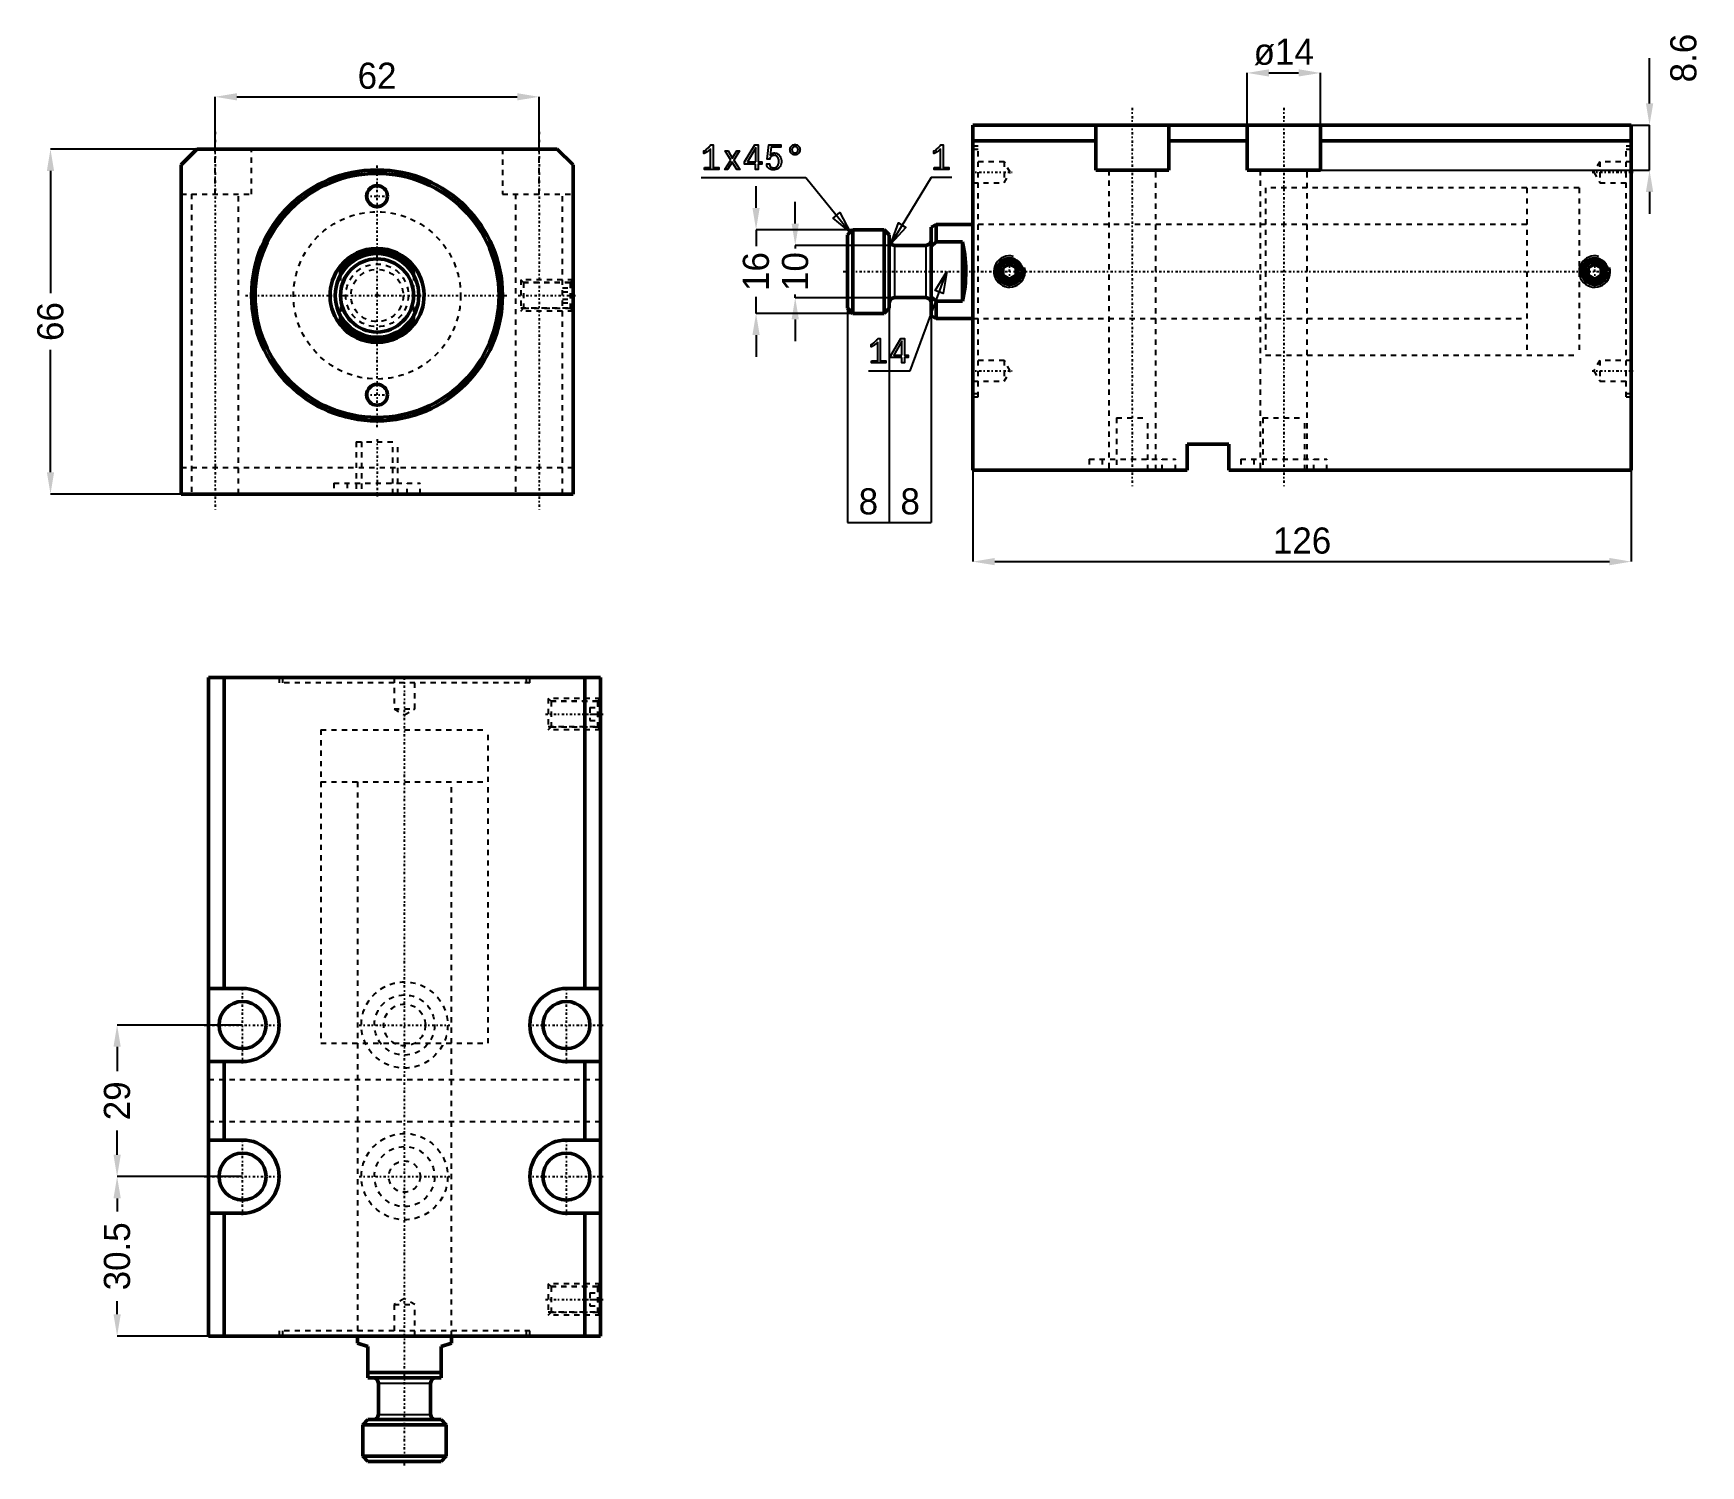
# Model space of a CAD drawing. Header units: millimetres. Extents: x -66 to 253, y -224 to 50.
import ezdxf

# ---------------------------------------------------------------- set-up
doc = ezdxf.new("R2010")
doc.units = ezdxf.units.MM
doc.linetypes.add('Center', pattern=[1.5, 0.45, -0.5, 0.05, -0.5])
doc.linetypes.add('Dashed', pattern=[2, 1, -1])
for name, color, linetype, lineweight in [('2d ConnectionPoints', 7, 'Continuous', 50), ('AM_0', 7, 'Continuous', 50), ('AM_4', 3, 'Continuous', 25), ('AM_5', 3, 'Continuous', 25), ('AM_7', 7, 'Center', 25), ('AM_9', 6, 'Dashed', 25)]:
    doc.layers.add(name, color=color, linetype=linetype, lineweight=lineweight)
doc.dimstyles.new('ISO-25', dxfattribs={"dimtxt": 2.5, "dimasz": 2.5, "dimexe": 1.25, "dimexo": 0.625, "dimtad": 1, "dimtxsty": 'Standard', "dimcen": 2.5, "dimadec": 0, "dimazin": 0, "dimtfac": 1, "dimtmove": 0, "dimatfit": 3, "dimfxl": 0, "dimarcsym": 0})

# ---------------------------------------------------------------- blocks, each defined once
blk = doc.blocks.new('1_JECX_MF_TLA_32_50_0_rod__0_in_JECX_MF_160_TLA_32_50_0__0')
at = {"layer": 'AM_0'}
for p, q in [((-7, 5.66), (-7, 3.87)), ((7, 5.66), (7, 3.87)), ((-7, -3.87), (-7, -5.66)), ((7, -3.87), (7, -5.66))]:
    blk.add_line(p, q, dxfattribs=at)
for points in [[(-7, 5.66), (-7.47, 5.03), (-7.88, 4.36), (-8.23, 3.65), (-8.51, 2.92), (-8.73, 2.17), (-8.89, 1.4), (-8.98, 0.62), (-9, -0.17), (-8.95, -0.95), (-8.83, -1.73), (-8.65, -2.49), (-8.4, -3.23), (-8.09, -3.95), (-7.71, -4.64), (-7.28, -5.3), (-7, -5.66)], [(7, -5.66), (7.47, -5.03), (7.88, -4.36), (8.23, -3.65), (8.51, -2.92), (8.73, -2.17), (8.89, -1.4), (8.98, -0.62), (9, 0.17), (8.95, 0.95), (8.83, 1.73), (8.65, 2.49), (8.4, 3.23), (8.09, 3.95), (7.71, 4.64), (7.28, 5.3), (7, 5.66)]]:
    blk.add_lwpolyline(points, dxfattribs=at)
for radius in [8, 7]:
    blk.add_circle((0, 0), radius, dxfattribs=at)
for radius, start, end in [(9, 38.9424, 141.0576), (8.5, 34.5603, 145.4397), (8.5, 214.5603, 325.4397), (9, 218.9424, 321.0576)]:
    blk.add_arc((0, 0), radius, start, end, dxfattribs=at)
at = {"layer": 'AM_9'}
for p, q in [((-7, 3.87), (-7, -3.87)), ((7, 3.87), (7, -3.87))]:
    blk.add_line(p, q, dxfattribs=at)
for radius in [6, 5]:
    blk.add_circle((0, 0), radius, dxfattribs=at)
blk = doc.blocks.new('2_JECX_MF_EXLA_32_50_0_body__0_in_JECX_MF_160_TLA_32_50_0__0')
at = {"layer": 'AM_0'}
for p, q in [((-34.5, 28), (-37.5, 25)), ((34.5, 28), (-34.5, 28)), ((37.5, 25), (34.5, 28)), ((-37.5, 25), (-37.5, -38)), ((37.5, -38), (37.5, 25)), ((-37.5, -38), (37.5, -38))]:
    blk.add_line(p, q, dxfattribs=at)
for centre, radius in [((0, 0), 24), ((0, 0), 23.34), ((0, 19), 2), ((0, -19), 2)]:
    blk.add_circle(centre, radius, dxfattribs=at)
at = {"layer": 'AM_5', "linetype": 'Dashed'}
for p, q in [((37.5, 3), (27.5, 3)), ((37.5, -3), (27.5, -3))]:
    blk.add_line(p, q, dxfattribs=at)
at = {"layer": 'AM_7'}
for p, q in [((-31, 31.3), (-31, -41.3)), ((31, 31.3), (31, -41.3)), ((0, -25.2), (0, 25.2)), ((-2.1, 19), (2.1, 19)), ((-25.2, 0), (25.2, 0)), ((27, 0), (38, 0)), ((-2.1, -19), (2.1, -19)), ((0, -27.5), (0, -38.5))]:
    blk.add_line(p, q, dxfattribs=at)
at = {"layer": 'AM_9'}
for p, q in [((-31, 19.4), (-31, 28)), ((-24, 19.4), (-24, 28)), ((24, 28), (24, 19.4)), ((31, 19.4), (31, 28)), ((-37.5, 19.4), (-24, 19.4)), ((-35.5, 19.4), (-35.5, -38)), ((-26.5, -38), (-26.5, 19.4)), ((24, 19.4), (37.5, 19.4)), ((26.5, 19.4), (26.5, -38)), ((35.5, -38), (35.5, 19.4)), ((28.04, 2.46), (27.5, 3)), ((27.5, 3), (27.5, -3)), ((37, 2.4), (27.5, 2.4)), ((36.96, 2.46), (28.04, 2.46)), ((28.04, 2.46), (28.04, -2.46)), ((35.5, 1.44), (37.5, 1.44)), ((35.5, 0.72), (37.5, 0.72)), ((37.5, 3), (36.96, 2.46)), ((36.96, 2.46), (36.96, -2.46)), ((37.5, 1.9), (37, 2.4)), ((37, 2.4), (37, -2.4)), ((27.5, -2.4), (37, -2.4)), ((27.5, -3), (28.04, -2.46)), ((28.04, -2.46), (36.96, -2.46)), ((35.5, -0.72), (37.5, -0.72)), ((35.5, -1.44), (37.5, -1.44)), ((36.96, -2.46), (37.5, -3)), ((37, -2.4), (37.5, -1.9)), ((-4, -28), (4, -28)), ((-4, -28), (-4, -38)), ((-3, -28), (-3, -38)), ((3, -38), (3, -28)), ((4, -38), (4, -28)), ((37.5, -33), (-37.5, -33)), ((-8.25, -35.9), (8.25, -35.9)), ((-8.25, -35.9), (-8.25, -38)), ((-5.75, -35.9), (-5.75, -38)), ((5.75, -38), (5.75, -35.9)), ((8.25, -38), (8.25, -35.9))]:
    blk.add_line(p, q, dxfattribs=at)
blk.add_circle((0, 0), 16, dxfattribs=at)
blk = doc.blocks.new('*D3')
at = {"layer": 'AM_5', "color": 0, "lineweight": -2}
for p, q in [((-31, 28), (-31, 38)), ((-26.83, 38), (26.83, 38)), ((31, 28), (31, 38))]:
    blk.add_line(p, q, dxfattribs=at)
at = {"layer": 'AM_5', "color": 0}
for points in [[(-26.83, 38.69), (-26.83, 37.31), (-31, 38)], [(26.83, 37.31), (26.83, 38.69), (31, 38)]]:
    blk.add_solid(points, dxfattribs=at)
at = {"layer": 'Defpoints', "color": 0}
for p in [(31, 38), (-31, 28), (31, 28)]:
    blk.add_point(p, dxfattribs=at)
at = {"layer": 'AM_5', "color": 0, "insert": (0, 42), "char_height": 5, "attachment_point": 5}
blk.add_mtext('62', dxfattribs=at)
blk = doc.blocks.new('*D4')
at = {"layer": 'AM_5', "color": 0, "lineweight": -2}
for p, q in [((-34.5, 28), (-62.5, 28)), ((-62.5, 23.83), (-62.5, 0.43)), ((-62.5, -33.83), (-62.5, -10.43)), ((-37.5, -38), (-62.5, -38))]:
    blk.add_line(p, q, dxfattribs=at)
at = {"layer": 'AM_5', "color": 0}
for points in [[(-61.81, 23.83), (-63.19, 23.83), (-62.5, 28)], [(-63.19, -33.83), (-61.81, -33.83), (-62.5, -38)]]:
    blk.add_solid(points, dxfattribs=at)
at = {"layer": 'Defpoints', "color": 0}
for p in [(-34.5, 28), (-62.5, -38), (-37.5, -38)]:
    blk.add_point(p, dxfattribs=at)
at = {"layer": 'AM_5', "color": 0, "insert": (-62.5, -5), "char_height": 5, "attachment_point": 5, "rotation": 90}
blk.add_mtext('66', dxfattribs=at)
blk = doc.blocks.new('1_JECX_MF_TLA_32_50_0_rod__0_in_JECX_MF_160_TLA_32_50_0__4')
at = {"layer": 'AM_0'}
for p, q in [((-9, 0), (-9, -1.35)), ((9, -1.35), (9, 0)), ((-7, -2), (-9, -1.35)), ((-7, -8), (-7, -2)), ((9, -1.35), (7, -2)), ((7, -2), (7, -8)), ((-7, -7), (7, -7)), ((-7, -8), (7, -8)), ((-5, -9), (-5, -15)), ((5, -15), (5, -9)), ((-7, -16), (-8, -17)), ((-8, -17), (8, -17)), ((-8, -17), (-8, -23)), ((-7, -16), (7, -16)), ((8, -17), (7, -16)), ((8, -23), (8, -17)), ((-8, -23), (8, -23)), ((-8, -23), (-7, -24)), ((-7, -24), (7, -24)), ((7, -24), (8, -23))]:
    blk.add_line(p, q, dxfattribs=at)
for centre, start, end in [((-6, -9), 360, 90), ((6, -9), 90, 180), ((-6, -15), 270, 0), ((6, -15), 180, 270)]:
    blk.add_arc(centre, 1, start, end, dxfattribs=at)
at = {"layer": 'AM_4'}
for p, q in [((-5, -9), (5, -9)), ((-5, -15), (5, -15))]:
    blk.add_line(p, q, dxfattribs=at)
at = {"layer": 'AM_7'}
blk.add_line((0, -24.8), (0, 126.36), dxfattribs=at)
at = {"layer": 'AM_9'}
for p, q in [((-16, 116), (16, 116)), ((-16, 116), (-16, 106)), ((16, 106), (16, 116)), ((-16, 106), (16, 106)), ((-9, 106), (-9, 0)), ((9, 0), (9, 106))]:
    blk.add_line(p, q, dxfattribs=at)
blk = doc.blocks.new('2_JECX_MF_EXLA_32_50_0_body__0_in_JECX_MF_160_TLA_32_50_0__4')
at = {"layer": 'AM_0'}
for p, q in [((37.5, 126), (-37.5, 126)), ((-37.5, 126), (-37.5, 0)), ((-34.5, 126), (-34.5, 66.5)), ((34.5, 126), (34.5, 66.5)), ((37.5, 126), (37.5, 0)), ((-31, 66.5), (-37.5, 66.5)), ((37.5, 66.5), (31, 66.5)), ((-37.5, 52.5), (-31, 52.5)), ((-34.5, 52.5), (-34.5, 37.5)), ((31, 52.5), (37.5, 52.5)), ((34.5, 52.5), (34.5, 37.5)), ((-31, 37.5), (-37.5, 37.5)), ((37.5, 37.5), (31, 37.5)), ((-37.5, 23.5), (-31, 23.5)), ((-34.5, 23.5), (-34.5, 0)), ((31, 23.5), (37.5, 23.5)), ((34.5, 23.5), (34.5, 0)), ((37.5, 0), (-37.5, 0))]:
    blk.add_line(p, q, dxfattribs=at)
for centre in [(-31, 59.5), (31, 59.5), (-31, 30.5), (31, 30.5)]:
    blk.add_circle(centre, 4.5, dxfattribs=at)
for centre, start, end in [((-31, 59.5), 270, 90), ((31, 59.5), 90, 270), ((-31, 30.5), 270, 90), ((31, 30.5), 90, 270)]:
    blk.add_arc(centre, 7, start, end, dxfattribs=at)
at = {"layer": 'AM_5', "linetype": 'Dashed'}
for p, q in [((37.5, 122), (27.5, 122)), ((37.5, 116), (27.5, 116)), ((37.5, 10), (27.5, 10)), ((37.5, 4), (27.5, 4))]:
    blk.add_line(p, q, dxfattribs=at)
at = {"layer": 'AM_7'}
for p, q in [((27, 119), (38, 119)), ((-31, 52.15), (-31, 66.85)), ((31, 52.15), (31, 66.85)), ((-38.35, 59.5), (-23.65, 59.5)), ((-8.6625, 59.5), (8.6625, 59.5)), ((23.65, 59.5), (38.35, 59.5)), ((-31, 23.15), (-31, 37.85)), ((31, 23.15), (31, 37.85)), ((-38.35, 30.5), (-23.65, 30.5)), ((-8.6625, 30.5), (8.6625, 30.5)), ((23.65, 30.5), (38.35, 30.5)), ((27, 7), (38, 7))]:
    blk.add_line(p, q, dxfattribs=at)
at = {"layer": 'AM_9'}
for p, q in [((-24, 126), (-24, 125)), ((24, 125), (-24, 125)), ((-23.34, 126), (-23.34, 125)), ((-2, 126), (-2, 120)), ((2, 120), (2, 126)), ((23.34, 125), (23.34, 126)), ((24, 125), (24, 126)), ((27.5, 122), (27.5, 116)), ((28.0415, 121.4585), (27.5, 122)), ((37, 121.4), (27.5, 121.4)), ((36.9585, 121.4585), (28.0415, 121.4585)), ((28.0415, 121.4585), (28.0415, 116.5415)), ((37.5, 122), (36.9585, 121.4585)), ((36.9585, 121.4585), (36.9585, 116.5415)), ((37, 121.4), (37, 116.6)), ((37.5, 120.9), (37, 121.4)), ((-2, 120), (0, 118.8453)), ((-2, 120), (2, 120)), ((0, 118.8453), (2, 120)), ((35.5, 120.25), (37.5, 120.25)), ((35.5, 120.25), (35.5, 117.75)), ((35.5, 119), (37.5, 119)), ((-16, 116), (16, 116)), ((-16, 116), (-16, 56)), ((16, 56), (16, 116)), ((27.5, 116.6), (37, 116.6)), ((27.5, 116), (28.0415, 116.5415)), ((28.0415, 116.5415), (36.9585, 116.5415)), ((35.5, 117.75), (37.5, 117.75)), ((36.9585, 116.5415), (37.5, 116)), ((37, 116.6), (37.5, 117.1)), ((-16, 56), (16, 56)), ((-9, 56), (-9, 0)), ((9, 0), (9, 56)), ((37.5, 49), (-37.5, 49)), ((37.5, 41), (-37.5, 41)), ((27.5, 10), (27.5, 4)), ((28.0415, 9.4585), (27.5, 10)), ((37.5, 10), (36.9585, 9.4585)), ((0, 7.1547), (-2, 6)), ((2, 6), (0, 7.1547)), ((37, 9.4), (27.5, 9.4)), ((36.9585, 9.4585), (28.0415, 9.4585)), ((28.0415, 9.4585), (28.0415, 4.5415)), ((35.5, 8.25), (37.5, 8.25)), ((35.5, 8.25), (35.5, 5.75)), ((35.5, 7), (37.5, 7)), ((36.9585, 9.4585), (36.9585, 4.5415)), ((37.5, 8.9), (37, 9.4)), ((37, 9.4), (37, 4.6)), ((-2, 6), (-2, 0)), ((-2, 6), (2, 6)), ((2, 0), (2, 6)), ((27.5, 4.6), (37, 4.6)), ((27.5, 4), (28.0415, 4.5415)), ((28.0415, 4.5415), (36.9585, 4.5415)), ((35.5, 5.75), (37.5, 5.75)), ((36.9585, 4.5415), (37.5, 4)), ((37, 4.6), (37.5, 5.1)), ((24, 1), (-24, 1)), ((-24, 1), (-24, 0)), ((-23.34, 1), (-23.34, 0)), ((23.34, 0), (23.34, 1)), ((24, 0), (24, 1))]:
    blk.add_line(p, q, dxfattribs=at)
for centre, radius in [((0, 59.5), 8.25), ((0, 59.5), 5.75), ((0, 59.5), 4), ((0, 30.5), 8.25), ((0, 30.5), 5.75), ((0, 30.5), 3)]:
    blk.add_circle(centre, radius, dxfattribs=at)
blk = doc.blocks.new('*D10')
at = {"layer": 'AM_5', "color": 0, "lineweight": -2}
for p, q in [((-25.75, -139.59), (-49.75, -139.59)), ((-49.75, -143.75), (-49.75, -148.42)), ((-49.75, -164.42), (-49.75, -159.75)), ((-25.75, -168.59), (-49.75, -168.59))]:
    blk.add_line(p, q, dxfattribs=at)
at = {"layer": 'AM_5', "color": 0}
for points in [[(-50.44, -143.75), (-49.05, -143.75), (-49.75, -139.59)], [(-50.44, -164.42), (-49.05, -164.42), (-49.75, -168.59)]]:
    blk.add_solid(points, dxfattribs=at)
at = {"layer": 'Defpoints', "color": 0}
for p in [(-49.75, -139.59), (-25.75, -139.59), (-25.75, -168.59)]:
    blk.add_point(p, dxfattribs=at)
at = {"layer": 'AM_5', "color": 0, "insert": (-49.75, -154.09), "char_height": 5, "attachment_point": 5, "rotation": 90}
blk.add_mtext('29', dxfattribs=at)
blk = doc.blocks.new('*D11')
at = {"layer": 'AM_5', "color": 0, "lineweight": -2}
for p, q in [((-25.75, -168.59), (-49.75, -168.59)), ((-49.75, -172.75), (-49.75, -175.25)), ((-49.75, -194.92), (-49.75, -192.42)), ((-32.25, -199.09), (-49.75, -199.09))]:
    blk.add_line(p, q, dxfattribs=at)
at = {"layer": 'AM_5', "color": 0}
for points in [[(-50.44, -172.75), (-49.05, -172.75), (-49.75, -168.59)], [(-50.44, -194.92), (-49.05, -194.92), (-49.75, -199.09)]]:
    blk.add_solid(points, dxfattribs=at)
at = {"layer": 'Defpoints', "color": 0}
for p in [(-25.75, -168.59), (-49.75, -199.09), (-32.25, -199.09)]:
    blk.add_point(p, dxfattribs=at)
at = {"layer": 'AM_5', "color": 0, "insert": (-49.75, -183.84), "char_height": 5, "attachment_point": 5, "rotation": 90}
blk.add_mtext('30.5', dxfattribs=at)
blk = doc.blocks.new('1_JECX_MF_TLA_32_50_0_rod__0_in_JECX_MF_160_TLA_32_50_0__2')
at = {"layer": 'AM_0'}
for p, q in [((-23, 8), (-24, 7)), ((-24, 7), (-24, -7)), ((-23, 8), (-23, -8)), ((-17, 8), (-23, 8)), ((-16, 7), (-17, 8)), ((-17, 8), (-17, -8)), ((-16, 7), (-16, -7)), ((-7, 9), (-8, 8.5)), ((-8, 8.5), (-8, -8.5)), ((0, 9), (-7, 9)), ((-7, 9), (-7, 5.66)), ((-9, 5), (-15, 5)), ((-7, 5.66), (-8, 4.82)), ((-2, 5.66), (-7, 5.66)), ((-2, 5.66), (-2, -5.66)), ((-15, -5), (-9, -5)), ((-7, -5.66), (-2, -5.66)), ((-7, -5.66), (-7, -9)), ((-24, -7), (-23, -8)), ((-23, -8), (-17, -8)), ((-17, -8), (-16, -7)), ((-8, -8.5), (-7, -9)), ((-7, -9), (0, -9))]:
    blk.add_line(p, q, dxfattribs=at)
for points in [[(-2, -5.66), (-1.85, -5.03), (-1.72, -4.36), (-1.6, -3.65), (-1.51, -2.92), (-1.44, -2.17), (-1.39, -1.4), (-1.36, -0.62), (-1.35, 0.17), (-1.37, 0.95), (-1.4, 1.73), (-1.46, 2.49), (-1.55, 3.23), (-1.65, 3.95), (-1.77, 4.64), (-1.91, 5.3), (-2, 5.66)], [(-8, -4.82), (-7.99, -4.83), (-7, -5.66)]]:
    blk.add_lwpolyline(points, dxfattribs=at)
for centre, start, end in [((-15, 6), 180, 270), ((-9, 6), 270, 0), ((-15, -6), 90, 180), ((-9, -6), 360, 90)]:
    blk.add_arc(centre, 1, start, end, dxfattribs=at)
at = {"layer": 'AM_4'}
for p, q in [((-15, 5), (-15, -5)), ((-9, 5), (-9, -5))]:
    blk.add_line(p, q, dxfattribs=at)
at = {"layer": 'AM_7'}
blk.add_line((-24.8, 0), (122.2, 0), dxfattribs=at)
at = {"layer": 'AM_9'}
for p, q in [((116, 16), (106, 16)), ((106, 16), (106, -16)), ((116, 16), (116, -16)), ((106, 9), (0, 9)), ((0, -9), (106, -9)), ((106, -16), (116, -16))]:
    blk.add_line(p, q, dxfattribs=at)
blk = doc.blocks.new('2_JECX_MF_EXLA_32_50_0_body__0_in_JECX_MF_160_TLA_32_50_0__2')
at = {"layer": 'AM_0'}
for p, q in [((126, 28), (0, 28)), ((0, -38), (0, 28)), ((23.5, 28), (23.5, 19.4)), ((37.5, 19.4), (37.5, 28)), ((52.5, 28), (52.5, 19.4)), ((66.5, 19.4), (66.5, 28)), ((126, -38), (126, 28)), ((23.5, 25), (0, 25)), ((52.5, 25), (37.5, 25)), ((126, 25), (66.5, 25)), ((23.5, 19.4), (37.5, 19.4)), ((52.5, 19.4), (66.5, 19.4)), ((7, 1.44), (5.75, 0.72)), ((5.75, 0.72), (5.75, -0.72)), ((8.25, 0.72), (7, 1.44)), ((8.25, -0.72), (8.25, 0.72)), ((119, 1.44), (117.75, 0.72)), ((117.75, 0.72), (117.75, -0.72)), ((120.25, 0.72), (119, 1.44)), ((120.25, -0.72), (120.25, 0.72)), ((5.75, -0.72), (7, -1.44)), ((7, -1.44), (8.25, -0.72)), ((117.75, -0.72), (119, -1.44)), ((119, -1.44), (120.25, -0.72)), ((41, -33), (41, -38)), ((49, -33), (41, -33)), ((49, -38), (49, -33)), ((41, -38), (0, -38)), ((126, -38), (49, -38))]:
    blk.add_line(p, q, dxfattribs=at)
for centre, radius in [((7, 0), 2.46), ((7, 0), 2.4), ((7, 0), 1.9), ((119, 0), 2.46), ((119, 0), 2.4), ((119, 0), 1.9)]:
    blk.add_circle(centre, radius, dxfattribs=at)
at = {"layer": 'AM_5'}
for centre in [(7, 0), (119, 0)]:
    blk.add_arc(centre, 3, 75, 15, dxfattribs=at)
at = {"layer": 'AM_7'}
for p, q in [((30.5, 31.3), (30.5, -41.3)), ((59.5, 31.3), (59.5, -41.3)), ((-0.36, 19), (7.51, 19)), ((118.49, 19), (126.36, 19)), ((7, -3.15), (7, 3.15)), ((119, -3.15), (119, 3.15)), ((126.05, 0), (124.95, 0)), ((-0.36, -19), (7.51, -19)), ((118.49, -19), (126.36, -19))]:
    blk.add_line(p, q, dxfattribs=at)
at = {"layer": 'AM_9'}
for p, q in [((1, 24), (0, 24)), ((1, 23.34), (0, 23.34)), ((1, -24), (1, 24)), ((125, -24), (125, 24)), ((126, 24), (125, 24)), ((126, 23.34), (125, 23.34)), ((6, 21), (0, 21)), ((7.15, 19), (6, 21)), ((6, 21), (6, 17)), ((26, 19.4), (26, -38)), ((35, -38), (35, 19.4)), ((55, 19.4), (55, -38)), ((64, -38), (64, 19.4)), ((120, 21), (118.85, 19)), ((126, 21), (120, 21)), ((120, 21), (120, 17)), ((0, 17), (6, 17)), ((6, 17), (7.15, 19)), ((116, 16), (56, 16)), ((56, 16), (56, -16)), ((116, 16), (116, -16)), ((118.85, 19), (120, 17)), ((120, 17), (126, 17)), ((56, 9), (0, 9)), ((0, -9), (56, -9)), ((6, -17), (0, -17)), ((7.15, -19), (6, -17)), ((6, -17), (6, -21)), ((6, -21), (7.15, -19)), ((56, -16), (116, -16)), ((120, -17), (118.85, -19)), ((118.85, -19), (120, -21)), ((126, -17), (120, -17)), ((120, -17), (120, -21)), ((0, -21), (6, -21)), ((120, -21), (126, -21)), ((0, -23.34), (1, -23.34)), ((0, -24), (1, -24)), ((125, -23.34), (126, -23.34)), ((125, -24), (126, -24)), ((27.5, -28), (33.5, -28)), ((27.5, -28), (27.5, -38)), ((33.5, -38), (33.5, -28)), ((55.5, -28), (63.5, -28)), ((55.5, -28), (55.5, -38)), ((63.5, -38), (63.5, -28)), ((22.25, -35.9), (38.75, -35.9)), ((22.25, -35.9), (22.25, -38)), ((24.75, -35.9), (24.75, -38)), ((36.25, -38), (36.25, -35.9)), ((38.75, -38), (38.75, -35.9)), ((51.25, -35.9), (67.75, -35.9)), ((51.25, -35.9), (51.25, -38)), ((53.75, -35.9), (53.75, -38)), ((65.25, -38), (65.25, -35.9)), ((67.75, -38), (67.75, -35.9))]:
    blk.add_line(p, q, dxfattribs=at)
blk = doc.blocks.new('*D22')
at = {"layer": 'AM_5', "color": 0, "lineweight": -2}
for p, q in [((166.53, 32.57), (166.53, 42.57)), ((170.7, 42.57), (176.36, 42.57)), ((180.53, 32.57), (180.53, 42.57))]:
    blk.add_line(p, q, dxfattribs=at)
at = {"layer": 'AM_5', "color": 0}
for points in [[(170.7, 43.27), (170.7, 41.88), (166.53, 42.57)], [(176.36, 43.27), (176.36, 41.88), (180.53, 42.57)]]:
    blk.add_solid(points, dxfattribs=at)
at = {"layer": 'Defpoints', "color": 0}
for p in [(180.53, 42.57), (166.53, 32.57), (180.53, 32.57)]:
    blk.add_point(p, dxfattribs=at)
at = {"layer": 'AM_5', "color": 0, "insert": (173.53, 46.57), "char_height": 5, "attachment_point": 5}
blk.add_mtext('ø14', dxfattribs=at)
blk = doc.blocks.new('*D23')
at = {"layer": 'AM_5', "color": 0, "lineweight": -2}
for p, q in [((243.53, 36.74), (243.53, 45.41)), ((180.53, 32.57), (243.53, 32.57)), ((243.53, 23.97), (243.53, 32.57)), ((180.53, 23.97), (243.53, 23.97)), ((243.53, 19.81), (243.53, 15.64))]:
    blk.add_line(p, q, dxfattribs=at)
at = {"layer": 'AM_5', "color": 0}
for points in [[(242.84, 36.74), (244.23, 36.74), (243.53, 32.57)], [(242.84, 19.81), (244.23, 19.81), (243.53, 23.97)]]:
    blk.add_solid(points, dxfattribs=at)
at = {"layer": 'Defpoints', "color": 0}
for p in [(180.53, 32.57), (243.53, 32.57), (180.53, 23.97)]:
    blk.add_point(p, dxfattribs=at)
at = {"layer": 'AM_5', "color": 0, "insert": (250.03, 45.41), "char_height": 5, "attachment_point": 5, "rotation": 90}
blk.add_mtext('8.6', dxfattribs=at)
blk = doc.blocks.new('*D24')
at = {"layer": 'AM_5', "color": 0, "lineweight": -2}
for p, q in [((114.03, -33.43), (114.03, -50.93)), ((240.03, -33.43), (240.03, -50.93)), ((118.2, -50.93), (235.86, -50.93))]:
    blk.add_line(p, q, dxfattribs=at)
at = {"layer": 'AM_5', "color": 0}
for points in [[(118.2, -50.23), (118.2, -51.62), (114.03, -50.93)], [(235.86, -50.23), (235.86, -51.62), (240.03, -50.93)]]:
    blk.add_solid(points, dxfattribs=at)
at = {"layer": 'Defpoints', "color": 0}
for p in [(114.03, -33.43), (240.03, -33.43), (240.03, -50.93)]:
    blk.add_point(p, dxfattribs=at)
at = {"layer": 'AM_5', "color": 0, "insert": (177.03, -46.93), "char_height": 5, "attachment_point": 5}
blk.add_mtext('126', dxfattribs=at)
blk = doc.blocks.new('*D25')
at = {"layer": 'AM_5', "color": 0, "lineweight": -2}
for p, q in [((98.03, -2.43), (98.03, -43.43)), ((106.03, -1.43), (106.03, -43.43)), ((98.03, -43.43), (106.03, -43.43))]:
    blk.add_line(p, q, dxfattribs=at)
at = {"layer": 'Defpoints', "color": 0}
for p in [(98.03, -2.43), (106.03, -1.43), (106.03, -43.43)]:
    blk.add_point(p, dxfattribs=at)
at = {"layer": 'AM_5', "color": 0, "insert": (102.03, -39.43), "char_height": 5, "attachment_point": 5}
blk.add_mtext('8', dxfattribs=at)
blk = doc.blocks.new('*D26')
at = {"layer": 'AM_5', "color": 0, "lineweight": -2}
for p, q in [((90.03, -2.43), (90.03, -43.43)), ((98.03, -2.43), (98.03, -43.43)), ((90.03, -43.43), (98.03, -43.43))]:
    blk.add_line(p, q, dxfattribs=at)
at = {"layer": 'Defpoints', "color": 0}
for p in [(90.03, -2.43), (98.03, -2.43), (98.03, -43.43)]:
    blk.add_point(p, dxfattribs=at)
at = {"layer": 'AM_5', "color": 0, "insert": (94.03, -39.43), "char_height": 5, "attachment_point": 5}
blk.add_mtext('8', dxfattribs=at)
blk = doc.blocks.new('*D27')
at = {"layer": 'AM_5', "color": 0, "lineweight": -2}
for p, q in [((72.53, 16.74), (72.53, 20.91)), ((91.03, 12.57), (72.53, 12.57)), ((72.53, 12.57), (72.53, 9.41)), ((72.53, -3.43), (72.53, -0.26)), ((91.03, -3.43), (72.53, -3.43)), ((72.53, -7.59), (72.53, -11.76))]:
    blk.add_line(p, q, dxfattribs=at)
at = {"layer": 'AM_5', "color": 0}
for points in [[(71.84, 16.74), (73.23, 16.74), (72.53, 12.57)], [(71.84, -7.59), (73.23, -7.59), (72.53, -3.43)]]:
    blk.add_solid(points, dxfattribs=at)
at = {"layer": 'Defpoints', "color": 0}
for p in [(72.53, 12.57), (91.03, 12.57), (91.03, -3.43)]:
    blk.add_point(p, dxfattribs=at)
at = {"layer": 'AM_5', "color": 0, "insert": (72.53, 4.57), "char_height": 5, "attachment_point": 5, "rotation": 90}
blk.add_mtext('16', dxfattribs=at)
blk = doc.blocks.new('*D28')
at = {"layer": 'AM_5', "color": 0, "lineweight": -2}
for p, q in [((80.03, 13.74), (80.03, 17.91)), ((99.03, 9.57), (80.03, 9.57)), ((80.03, 9.57), (80.03, 8.99)), ((80.03, -0.43), (80.03, 0.16)), ((99.03, -0.43), (80.03, -0.43)), ((80.03, -4.59), (80.03, -8.76))]:
    blk.add_line(p, q, dxfattribs=at)
at = {"layer": 'AM_5', "color": 0}
for points in [[(79.34, 13.74), (80.73, 13.74), (80.03, 9.57)], [(79.34, -4.59), (80.73, -4.59), (80.03, -0.43)]]:
    blk.add_solid(points, dxfattribs=at)
at = {"layer": 'Defpoints', "color": 0}
for p in [(80.03, 9.57), (99.03, 9.57), (99.03, -0.43)]:
    blk.add_point(p, dxfattribs=at)
at = {"layer": 'AM_5', "color": 0, "insert": (80.03, 4.57), "char_height": 5, "attachment_point": 5, "rotation": 90}
blk.add_mtext('10', dxfattribs=at)

msp = doc.modelspace()

# ---------------------------------------------------------------- linework, layer by layer
at = {"layer": '2d ConnectionPoints'}
for p in [(114.032, 4.573), (0, 0), (5.251, -199.087)]:
    msp.add_point(p, dxfattribs=at)
at = {"layer": 'AM_5'}
for p, q in [((62.032, 22.573), (82.032, 22.573)), ((82.032, 22.573), (90.532, 12.073)), ((106.032, 22.573), (98.325, 9.866)), ((110.032, 22.573), (106.032, 22.573)), ((102.032, -14.427), (109.032, 4.573)), ((94.032, -14.427), (102.032, -14.427))]:
    msp.add_line(p, q, dxfattribs=at)
for points in [[(62.639, 24.489), (63.835, 24.489), (63.835, 28.006), (63.835, 28.006), (63.771, 27.941), (63.662, 27.84), (63.662, 27.84), (63.539, 27.734), (63.449, 27.661), (63.449, 27.661), (63.355, 27.589), (63.213, 27.486), (63.213, 27.486), (63.07, 27.39), (62.974, 27.33), (62.974, 27.33), (62.881, 27.275), (62.751, 27.21), (62.751, 27.21), (62.633, 27.162), (62.561, 27.141), (62.561, 27.635), (62.561, 27.635), (62.65, 27.677), (62.79, 27.758), (62.79, 27.758), (62.938, 27.858), (63.041, 27.936), (63.041, 27.936), (63.144, 28.02), (63.295, 28.149), (63.295, 28.149), (63.44, 28.284), (63.533, 28.376), (63.533, 28.376), (63.622, 28.468), (63.74, 28.596), (63.74, 28.596), (63.842, 28.713), (63.9, 28.786), (64.316, 28.786), (64.316, 24.489), (65.402, 24.489), (65.402, 24.073), (62.639, 24.073), (62.639, 24.489)], [(72.456, 25.113), (70.35, 25.113), (70.35, 25.536), (72.268, 28.786), (72.911, 28.786), (72.911, 25.552), (73.613, 25.552), (73.613, 25.113), (72.911, 25.113), (72.911, 24.073), (72.456, 24.073), (72.456, 25.113)], [(75.913, 24.015), (75.913, 24.015), (75.767, 24.02), (75.558, 24.046), (75.558, 24.046), (75.361, 24.095), (75.237, 24.14), (75.237, 24.14), (75.121, 24.195), (74.966, 24.3), (74.966, 24.3), (74.832, 24.429), (74.755, 24.528), (74.755, 24.528), (74.69, 24.639), (74.619, 24.826), (74.619, 24.826), (74.582, 25.037), (74.574, 25.191), (75.081, 25.191), (75.081, 25.191), (75.091, 25.045), (75.14, 24.855), (75.14, 24.855), (75.232, 24.698), (75.317, 24.613), (75.317, 24.613), (75.417, 24.543), (75.589, 24.467), (75.589, 24.467), (75.787, 24.426), (75.933, 24.418), (75.933, 24.418), (76.058, 24.425), (76.23, 24.461), (76.23, 24.461), (76.382, 24.528), (76.472, 24.59), (76.472, 24.59), (76.554, 24.663), (76.658, 24.789), (76.658, 24.789), (76.743, 24.934), (76.788, 25.042), (76.788, 25.042), (76.824, 25.156), (76.863, 25.334), (76.863, 25.334), (76.884, 25.522), (76.888, 25.653), (76.888, 25.653), (76.885, 25.772), (76.864, 25.946), (76.864, 25.946), (76.826, 26.112), (76.791, 26.22), (76.791, 26.22), (76.748, 26.322), (76.668, 26.459), (76.668, 26.459), (76.57, 26.578), (76.495, 26.647), (76.495, 26.647), (76.412, 26.706), (76.273, 26.769), (76.273, 26.769), (76.118, 26.803), (76.004, 26.81), (76.004, 26.81), (75.884, 26.802), (75.714, 26.76), (75.714, 26.76), (75.556, 26.683), (75.458, 26.612), (75.458, 26.612), (75.37, 26.526), (75.26, 26.377), (75.26, 26.377), (75.179, 26.201), (75.14, 26.069), (74.646, 26.069), (74.984, 28.799), (77.278, 28.799), (77.278, 28.376), (75.445, 28.376), (75.237, 26.813), (75.237, 26.813), (75.306, 26.897), (75.414, 27.007), (75.414, 27.007), (75.527, 27.097), (75.605, 27.146), (75.605, 27.146), (75.687, 27.187), (75.82, 27.23), (75.82, 27.23), (75.966, 27.254), (76.069, 27.258), (76.069, 27.258), (76.229, 27.25), (76.451, 27.205), (76.451, 27.205), (76.654, 27.121), (76.778, 27.044), (76.778, 27.044), (76.892, 26.952), (77.041, 26.791), (77.041, 26.791), (77.165, 26.602), (77.233, 26.46), (77.233, 26.46), (77.289, 26.31), (77.35, 26.071), (77.35, 26.071), (77.383, 25.817), (77.389, 25.64), (77.389, 25.64), (77.381, 25.453), (77.343, 25.189), (77.343, 25.189), (77.27, 24.945), (77.204, 24.793), (77.204, 24.793), (77.124, 24.652), (76.981, 24.465), (76.981, 24.465), (76.812, 24.308), (76.684, 24.22), (76.684, 24.22), (76.546, 24.146), (76.324, 24.066), (76.324, 24.066), (76.084, 24.023), (75.913, 24.015)], [(79.988, 26.868), (79.988, 26.868), (79.886, 26.874), (79.738, 26.902), (79.738, 26.902), (79.597, 26.955), (79.507, 27.003), (79.507, 27.003), (79.422, 27.061), (79.309, 27.162), (79.309, 27.162), (79.212, 27.28), (79.156, 27.369), (79.156, 27.369), (79.109, 27.463), (79.059, 27.609), (79.059, 27.609), (79.031, 27.763), (79.026, 27.869), (79.026, 27.869), (79.031, 27.976), (79.059, 28.129), (79.059, 28.129), (79.109, 28.276), (79.156, 28.37), (79.156, 28.37), (79.212, 28.458), (79.309, 28.577), (79.309, 28.577), (79.422, 28.678), (79.507, 28.735), (79.507, 28.735), (79.597, 28.784), (79.738, 28.837), (79.738, 28.837), (79.886, 28.865), (79.988, 28.87), (79.988, 28.87), (80.091, 28.865), (80.238, 28.837), (80.238, 28.837), (80.378, 28.784), (80.468, 28.735), (80.468, 28.735), (80.552, 28.678), (80.664, 28.577), (80.664, 28.577), (80.76, 28.459), (80.815, 28.371), (80.815, 28.371), (80.861, 28.278), (80.912, 28.131), (80.912, 28.131), (80.939, 27.977), (80.944, 27.869), (80.944, 27.869), (80.939, 27.762), (80.912, 27.607), (80.912, 27.607), (80.861, 27.461), (80.815, 27.367), (80.815, 27.367), (80.76, 27.279), (80.664, 27.162), (80.664, 27.162), (80.552, 27.061), (80.468, 27.003), (80.468, 27.003), (80.378, 26.955), (80.238, 26.902), (80.238, 26.902), (80.091, 26.874), (79.988, 26.868)], [(106.639, 24.489), (107.835, 24.489), (107.835, 28.006), (107.835, 28.006), (107.771, 27.941), (107.662, 27.84), (107.662, 27.84), (107.539, 27.734), (107.449, 27.661), (107.449, 27.661), (107.355, 27.589), (107.213, 27.486), (107.213, 27.486), (107.07, 27.39), (106.974, 27.33), (106.974, 27.33), (106.881, 27.275), (106.751, 27.21), (106.751, 27.21), (106.633, 27.162), (106.561, 27.141), (106.561, 27.635), (106.561, 27.635), (106.65, 27.677), (106.79, 27.758), (106.79, 27.758), (106.938, 27.858), (107.041, 27.936), (107.041, 27.936), (107.144, 28.02), (107.295, 28.149), (107.295, 28.149), (107.44, 28.284), (107.533, 28.376), (107.533, 28.376), (107.622, 28.468), (107.74, 28.596), (107.74, 28.596), (107.842, 28.713), (107.9, 28.786), (108.316, 28.786), (108.316, 24.489), (109.402, 24.489), (109.402, 24.073), (106.639, 24.073), (106.639, 24.489)], [(67.702, 25.858), (66.604, 27.648), (67.172, 27.648), (67.991, 26.293), (68.853, 27.648), (69.369, 27.648), (68.284, 25.9), (69.421, 24.073), (68.846, 24.073), (67.982, 25.477), (67.068, 24.073), (66.542, 24.073), (67.702, 25.858)], [(72.463, 25.552), (72.463, 28.24), (70.909, 25.552), (72.463, 25.552)], [(79.988, 27.265), (79.988, 27.265), (80.05, 27.268), (80.138, 27.285), (80.138, 27.285), (80.223, 27.317), (80.277, 27.346), (80.277, 27.346), (80.328, 27.381), (80.397, 27.442), (80.397, 27.442), (80.455, 27.513), (80.489, 27.567), (80.489, 27.567), (80.517, 27.624), (80.547, 27.712), (80.547, 27.712), (80.564, 27.805), (80.567, 27.869), (80.567, 27.869), (80.564, 27.933), (80.547, 28.026), (80.547, 28.026), (80.517, 28.115), (80.489, 28.172), (80.489, 28.172), (80.455, 28.225), (80.397, 28.297), (80.397, 28.297), (80.328, 28.358), (80.277, 28.393), (80.277, 28.393), (80.223, 28.422), (80.138, 28.453), (80.138, 28.453), (80.05, 28.471), (79.988, 28.474), (79.988, 28.474), (79.927, 28.471), (79.837, 28.453), (79.837, 28.453), (79.752, 28.422), (79.697, 28.393), (79.697, 28.393), (79.646, 28.358), (79.576, 28.297), (79.576, 28.297), (79.517, 28.225), (79.483, 28.172), (79.483, 28.172), (79.454, 28.115), (79.423, 28.026), (79.423, 28.026), (79.406, 27.933), (79.403, 27.869), (79.403, 27.869), (79.406, 27.805), (79.423, 27.712), (79.423, 27.712), (79.454, 27.624), (79.483, 27.567), (79.483, 27.567), (79.517, 27.513), (79.576, 27.442), (79.576, 27.442), (79.646, 27.381), (79.697, 27.346), (79.697, 27.346), (79.752, 27.317), (79.837, 27.285), (79.837, 27.285), (79.927, 27.268), (79.988, 27.265)], [(90.532, 12.073), (87.262, 14.787), (88.558, 15.836), (90.532, 12.073)], [(98.325, 9.866), (99.773, 13.861), (101.198, 12.997), (98.325, 9.866)], [(109.032, 4.573), (108.373, 0.375), (106.809, 0.952), (109.032, 4.573)], [(94.639, -12.511), (95.835, -12.511), (95.835, -8.994), (95.835, -8.994), (95.771, -9.059), (95.662, -9.16), (95.662, -9.16), (95.539, -9.266), (95.449, -9.339), (95.449, -9.339), (95.355, -9.411), (95.213, -9.514), (95.213, -9.514), (95.07, -9.61), (94.974, -9.67), (94.974, -9.67), (94.881, -9.725), (94.751, -9.79), (94.751, -9.79), (94.633, -9.838), (94.561, -9.859), (94.561, -9.365), (94.561, -9.365), (94.65, -9.323), (94.79, -9.242), (94.79, -9.242), (94.938, -9.142), (95.041, -9.064), (95.041, -9.064), (95.144, -8.98), (95.295, -8.851), (95.295, -8.851), (95.44, -8.716), (95.533, -8.624), (95.533, -8.624), (95.622, -8.532), (95.74, -8.404), (95.74, -8.404), (95.842, -8.287), (95.9, -8.214), (96.316, -8.214), (96.316, -12.511), (97.402, -12.511), (97.402, -12.927), (94.639, -12.927), (94.639, -12.511)], [(100.456, -11.887), (98.35, -11.887), (98.35, -11.464), (100.268, -8.214), (100.911, -8.214), (100.911, -11.448), (101.613, -11.448), (101.613, -11.887), (100.911, -11.887), (100.911, -12.927), (100.456, -12.927), (100.456, -11.887)], [(100.463, -11.448), (100.463, -8.76), (98.909, -11.448), (100.463, -11.448)]]:
    msp.add_lwpolyline(points, dxfattribs=at)

# ---------------------------------------------------------------- block references
for name, p in [('2_JECX_MF_EXLA_32_50_0_body__0_in_JECX_MF_160_TLA_32_50_0__2', (114.032, 4.573)), ('2_JECX_MF_EXLA_32_50_0_body__0_in_JECX_MF_160_TLA_32_50_0__0', (0, 0)), ('1_JECX_MF_TLA_32_50_0_rod__0_in_JECX_MF_160_TLA_32_50_0__2', (114.032, 4.573)), ('1_JECX_MF_TLA_32_50_0_rod__0_in_JECX_MF_160_TLA_32_50_0__0', (0, 0)), ('2_JECX_MF_EXLA_32_50_0_body__0_in_JECX_MF_160_TLA_32_50_0__4', (5.251, -199.087)), ('1_JECX_MF_TLA_32_50_0_rod__0_in_JECX_MF_160_TLA_32_50_0__4', (5.251, -199.087))]:
    msp.add_blockref(name, p)

# ---------------------------------------------------------------- dimensions: what is measured, and where the dimension line sits
for base, p1, p2, text, override, picture, middle in [((180.532, 42.573), (166.532, 32.573), (180.532, 32.573), 'ø14', {"dimtxt": 5, "dimasz": 4.166667, "dimexe": 0, "dimexo": 0, "dimgap": 1.5}, '*D22', (173.532, 42.573)), ((31, 38), (-31, 28), (31, 28), '62', {"dimtxt": 5, "dimasz": 4.166667, "dimexe": 0, "dimexo": 0, "dimgap": 1.5}, '*D3', (0, 38)), ((98.032, -43.427), (90.032, -2.427), (98.032, -2.427), '8', {"dimtxt": 5, "dimasz": 0, "dimexe": 0, "dimexo": 0, "dimgap": 1.5}, '*D26', (94.032, -43.427)), ((106.032, -43.427), (98.032, -2.427), (106.032, -1.427), '8', {"dimtxt": 5, "dimasz": 0, "dimexe": 0, "dimexo": 0, "dimgap": 1.5}, '*D25', (102.032, -43.427)), ((240.032, -50.927), (114.032, -33.427), (240.032, -33.427), '126', {"dimtxt": 5, "dimasz": 4.166667, "dimexe": 0, "dimexo": 0, "dimgap": 1.5}, '*D24', (177.032, -50.927))]:
    dim = msp.add_linear_dim(base=base, p1=p1, p2=p2, text=text, dimstyle='ISO-25', override=override, dxfattribs=at)
    dim.commit()
    dim.dimension.update_dxf_attribs({"geometry": picture, "text_midpoint": middle, "dimtype": 160})
for base, p1, p2, text, picture, middle in [((243.532, 32.573), (180.532, 23.973), (180.532, 32.573), '8.6', '*D23', (250.032, 45.407)), ((-62.5, -38), (-34.5, 28), (-37.5, -38), '66', '*D4', (-62.5, -5)), ((72.532, 12.573), (91.032, -3.427), (91.032, 12.573), '16', '*D27', (72.532, 4.573)), ((80.032, 9.573), (99.032, -0.427), (99.032, 9.573), '10', '*D28', (80.032, 4.573)), ((-49.749, -139.587), (-25.749, -168.587), (-25.749, -139.587), '29', '*D10', (-49.749, -154.087)), ((-49.749, -199.087), (-25.749, -168.587), (-32.249, -199.087), '30.5', '*D11', (-49.749, -183.837))]:
    dim = msp.add_linear_dim(base=base, p1=p1, p2=p2, angle=90, text=text, dimstyle='ISO-25', override={"dimtxt": 5, "dimasz": 4.166667, "dimexe": 0, "dimexo": 0, "dimgap": 1.5}, dxfattribs=at)
    dim.commit()
    dim.dimension.update_dxf_attribs({"geometry": picture, "text_midpoint": middle, "dimtype": 160, "text_rotation": 90})

doc.saveas('drawing.dxf')
